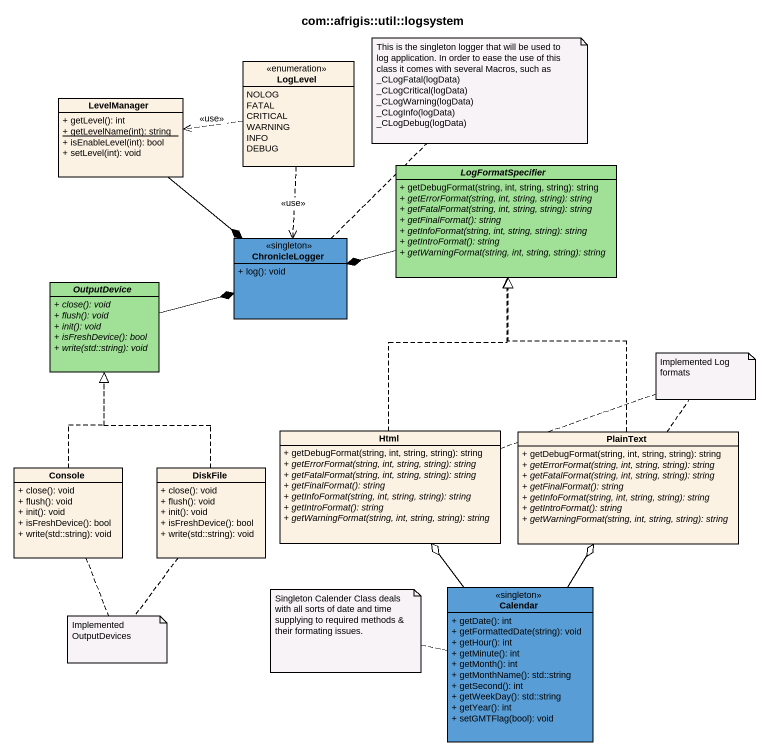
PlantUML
@startuml
title com::afrigis::util::logsystem
hide circle
hide empty members
skinparam classAttributeIconSize 0
enum LogLevel {
  NOLOG
  FATAL
  CRITICAL
  WARNING
  INFO
  DEBUG
}
class LevelManager {
  + getLevel(): int
  {static} + getLevelName(int): string
  + isEnableLevel(int): bool
  + setLevel(int): void
}
abstract class LogFormatSpecifier #A0E197 {
  + getDebugFormat(string, int, string, string): string
  {abstract} + getErrorFormat(string, int, string, string): string
  {abstract} + getFatalFormat(string, int, string, string): string
  {abstract} + getFinalFormat(): string
  {abstract} + getInfoFormat(string, int, string, string): string
  {abstract} + getIntroFormat(): string
  {abstract} + getWarningFormat(string, int, string, string): string
}
class ChronicleLogger <<singleton>> #589DD6 {
  + log(): void
}
abstract class OutputDevice #A0E197 {
  {abstract} + close(): void
  {abstract} + flush(): void
  {abstract} + init(): void
  {abstract} + isFreshDevice(): bool
  {abstract} + write(std::string): void
}
class Html {
  + getDebugFormat(string, int, string, string): string
  {abstract} + getErrorFormat(string, int, string, string): string
  {abstract} + getFatalFormat(string, int, string, string): string
  {abstract} + getFinalFormat(): string
  {abstract} + getInfoFormat(string, int, string, string): string
  {abstract} + getIntroFormat(): string
  {abstract} + getWarningFormat(string, int, string, string): string
}
class PlainText {
  + getDebugFormat(string, int, string, string): string
  {abstract} + getErrorFormat(string, int, string, string): string
  {abstract} + getFatalFormat(string, int, string, string): string
  {abstract} + getFinalFormat(): string
  {abstract} + getInfoFormat(string, int, string, string): string
  {abstract} + getIntroFormat(): string
  {abstract} + getWarningFormat(string, int, string, string): string
}
class Console {
  + close(): void
  + flush(): void
  + init(): void
  + isFreshDevice(): bool
  + write(std::string): void
}
class DiskFile {
  + close(): void
  + flush(): void
  + init(): void
  + isFreshDevice(): bool
  + write(std::string): void
}
class Calendar <<singleton>> #589DD6 {
  + getDate(): int
  + getFormattedDate(string): void
  + getHour(): int
  + getMinute(): int
  + getMonth(): int
  + getMonthName(): std::string
  + getSecond(): int
  + getWeekDay(): std::string
  + getYear(): int
  + setGMTFlag(bool): void
}
LogLevel .left.> LevelManager : <<use>>
LogLevel ..> ChronicleLogger : <<use>>
LevelManager --* ChronicleLogger
LogFormatSpecifier -left-* ChronicleLogger
OutputDevice -right-* ChronicleLogger
Html .up.|> LogFormatSpecifier
PlainText .up.|> LogFormatSpecifier
Console .up.|> OutputDevice
DiskFile .up.|> OutputDevice
Calendar -up-o Html
Calendar -up-o PlainText
note top of ChronicleLogger
  This is the singleton logger that will be used to log application. In order to ease the use of this class it comes with several Macros, such as
  _CLogFatal(logData)
  _CLogCritical(logData)
  _CLogWarning(logData)
  _CLogInfo(logData)
  _CLogDebug(logData)
end note
note as N2
  Implemented Log formats
end note
N2 .. Html
N2 .. PlainText
note as N3
  Implemented OutputDevices
end note
N3 .. DiskFile
N3 .. Console
note left of Calendar : Singleton Calender Class deals with all sorts of date and time supplying to required methods & their formating issues.
@enduml
